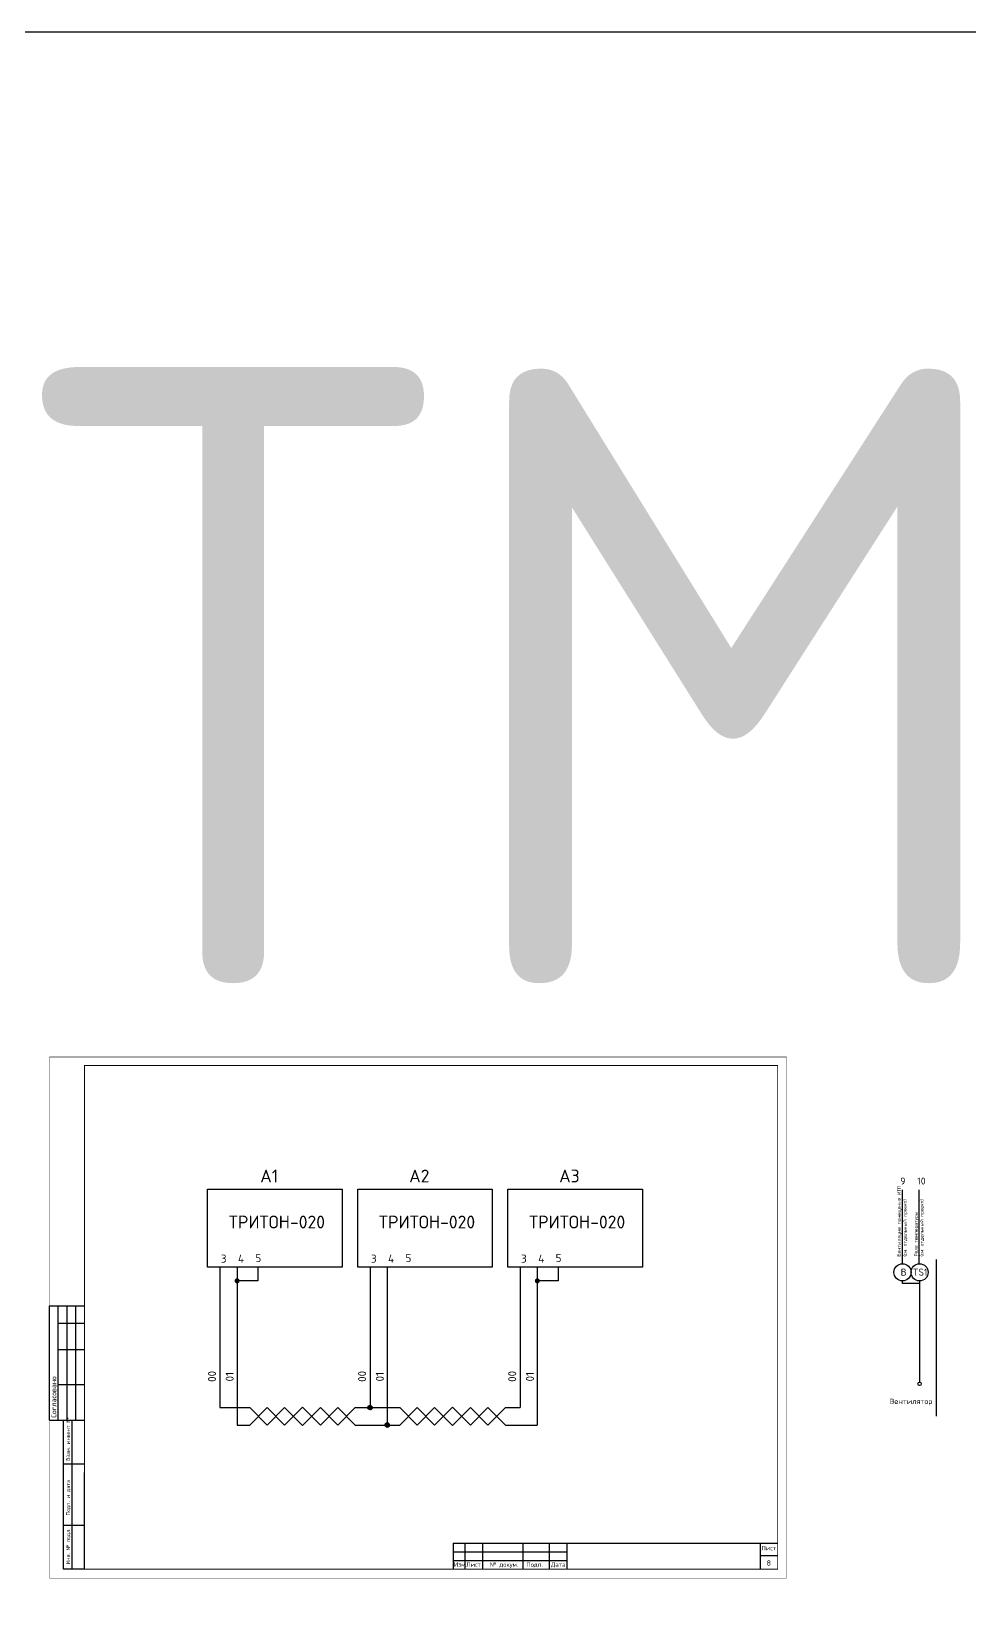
# Model space of a CAD drawing. Header units: millimetres. Extents: x 1606 to 7674, y 609 to 4159.
# Drawn here: x 4533 to 5067, y 3254 to 4159 of the extents above; entities that cross this region are included whole.
import ezdxf

# ---------------------------------------------------------------- set-up
doc = ezdxf.new("R2010")
doc.units = ezdxf.units.MM
doc.linetypes.add('K5LT_BASIC', pattern=[0])
doc.layers.add('24VDC', color=7, linetype='Continuous')
doc.layers.add('Штамп', color=7, linetype='Continuous')
doc.styles.add('KTEXTSTYLE', font='isocpeur.ttf', dxfattribs={"width": 0.96, "height": 5})

# ---------------------------------------------------------------- blocks, each defined once
blk = doc.blocks.new('NODE')
at = {"linetype": 'Continuous'}
h = blk.add_hatch(dxfattribs=at)
h.set_pattern_fill('ANSI31', color=0, scale=0.3, angle=180, style=0)
h.set_pattern_definition([(225, (159.1, -255), (0.0265165043, -0.0265165043), [])])
h.paths.add_polyline_path([(-0.3, 0, 1), (0.3, 0, 1)])
at = {"color": 0, "linetype": 'Continuous'}
blk.add_circle((0, 0), 0.3, dxfattribs=at)

msp = doc.modelspace()

# ---------------------------------------------------------------- hatches: boundary and pattern name
at = {"layer": '24VDC'}
h = msp.add_hatch(color=256, dxfattribs=at)
edge = h.paths.add_edge_path()
edge.add_arc((4650.02789, 3447.21825), 1.44823, 0, 360)
h = msp.add_hatch(color=256, dxfattribs=at)
edge = h.paths.add_edge_path()
edge.add_arc((4650.02789, 3447.21825), 1.26627, 0, 360)
h = msp.add_hatch(color=256, dxfattribs=at)
edge = h.paths.add_edge_path()
edge.add_arc((4650.02789, 3447.21825), 0.52911, 0, 360)
h = msp.add_hatch(color=256, dxfattribs=at)
edge = h.paths.add_edge_path()
edge.add_arc((4821.12584, 3447.21825), 1.44823, 0, 360)
h = msp.add_hatch(color=256, dxfattribs=at)
edge = h.paths.add_edge_path()
edge.add_arc((4821.12584, 3447.21825), 1.26627, 0, 360)
h = msp.add_hatch(color=256, dxfattribs=at)
edge = h.paths.add_edge_path()
edge.add_arc((4821.12584, 3447.21825), 0.52911, 0, 360)

# ---------------------------------------------------------------- linework, layer by layer
at = {"color": 1}
for p, q in [((5029.21555, 3456.96397), (5029.21555, 3499.08782)), ((5038.81937, 3456.96397), (5038.81937, 3499.08782)), ((5048.48882, 3459.32783), (5048.48882, 3370.04754)), ((5029.21555, 3445.74216), (5029.21555, 3447.19942)), ((5038.98009, 3445.74216), (5029.21555, 3445.74216)), ((5038.98009, 3447.19942), (5038.98009, 3389.53012))]:
    msp.add_line(p, q, dxfattribs=at)
at = {"color": 7, "linetype": 'K5LT_BASIC', "lineweight": 25}
for p, q in [((4773.09611, 3297.75615), (4958.09611, 3297.75615)), ((4948.09611, 3297.75615), (4948.09611, 3282.75615)), ((4773.09611, 3292.75615), (4838.09611, 3292.75615)), ((4773.09611, 3287.75615), (4780.09611, 3287.75615)), ((4780.09611, 3287.75615), (4790.09611, 3287.75615)), ((4790.09611, 3287.75615), (4813.09611, 3287.75615)), ((4813.09611, 3287.75615), (4828.09611, 3287.75615)), ((4828.09611, 3287.75615), (4838.09611, 3287.75615)), ((4948.09611, 3290.75615), (4958.09611, 3290.75615))]:
    msp.add_line(p, q, dxfattribs=at)
at = {"color": 1}
for centre, radius in [((5029.21555, 3452.0817), 4.88227), ((5029.21555, 3452.0817), 4.88227), ((5038.98009, 3452.0817), 4.88227), ((5038.98009, 3452.0817), 4.88227), ((5038.98009, 3388.54383), 0.98629)]:
    msp.add_circle(centre, radius, dxfattribs=at)
at = {"layer": '24VDC'}
for p, q in [((4640.2372, 3454.96153), (4640.2372, 3374.96929)), ((4650.02789, 3454.96153), (4650.02789, 3365.05385)), ((4661.83189, 3454.96153), (4661.83189, 3447.21825)), ((4725.78618, 3454.96153), (4725.78618, 3374.96929)), ((4735.57687, 3454.96153), (4735.57687, 3365.05385)), ((4811.33515, 3454.96153), (4811.33515, 3374.96929)), ((4821.12584, 3454.96153), (4821.12584, 3365.05385)), ((4832.92984, 3454.96153), (4832.92984, 3447.21825)), ((4661.83189, 3447.21825), (4650.02789, 3447.21825)), ((4832.92984, 3447.21825), (4821.12584, 3447.21825)), ((4543.10054, 3367.90615), (4543.10054, 3432.90615)), ((4543.10054, 3432.90615), (4563.10054, 3432.90615)), ((4548.10054, 3367.90615), (4548.10054, 3432.90615)), ((4553.10054, 3367.90615), (4553.10054, 3432.90615)), ((4558.10054, 3367.90615), (4558.10054, 3432.90615)), ((4563.10054, 3422.90615), (4548.10054, 3422.90615)), ((4563.10054, 3407.90615), (4548.10054, 3407.90615)), ((4563.10054, 3387.90615), (4548.10054, 3387.90615)), ((4543.10054, 3367.90615), (4563.10054, 3367.90615)), ((4551.10054, 3367.90615), (4563.10054, 3367.90615)), ((4551.10054, 3282.90615), (4551.10054, 3367.90615)), ((4556.10054, 3282.90615), (4556.10054, 3367.90615)), ((4640.2372, 3374.96929), (4657.23172, 3374.96929)), ((4657.23172, 3374.96929), (4667.14716, 3365.05385)), ((4657.23172, 3365.05385), (4667.14716, 3374.96929)), ((4667.14716, 3365.05385), (4677.06259, 3374.96929)), ((4667.14716, 3374.96929), (4677.06259, 3365.05385)), ((4677.06259, 3365.05385), (4687.29984, 3375.2911)), ((4677.06259, 3374.96929), (4687.29984, 3364.73204)), ((4687.29984, 3375.2911), (4697.5371, 3365.05385)), ((4687.29984, 3364.73204), (4697.5371, 3374.96929)), ((4697.5371, 3374.96929), (4707.45253, 3365.05385)), ((4697.5371, 3365.05385), (4707.45253, 3374.96929)), ((4707.45253, 3365.05385), (4717.36797, 3374.96929)), ((4707.45253, 3374.96929), (4717.36797, 3365.05385)), ((4717.36797, 3374.96929), (4725.78618, 3374.96929)), ((4725.78618, 3374.96929), (4742.7807, 3374.96929)), ((4742.7807, 3374.96929), (4752.69613, 3365.05385)), ((4742.7807, 3365.05385), (4752.69613, 3374.96929)), ((4752.69613, 3365.05385), (4762.61157, 3374.96929)), ((4752.69613, 3374.96929), (4762.61157, 3365.05385)), ((4762.61157, 3365.05385), (4772.84882, 3375.2911)), ((4762.61157, 3374.96929), (4772.84882, 3364.73204)), ((4772.84882, 3375.2911), (4783.08607, 3365.05385)), ((4772.84882, 3364.73204), (4783.08607, 3374.96929)), ((4783.08607, 3374.96929), (4793.00151, 3365.05385)), ((4783.08607, 3365.05385), (4793.00151, 3374.96929)), ((4793.00151, 3365.05385), (4802.91694, 3374.96929)), ((4793.00151, 3374.96929), (4802.91694, 3365.05385)), ((4802.91694, 3374.96929), (4811.33515, 3374.96929)), ((4650.02789, 3365.05385), (4657.23172, 3365.05385)), ((4717.36797, 3365.05385), (4742.7807, 3365.05385)), ((4802.91694, 3365.05385), (4821.12584, 3365.05385)), ((4551.10054, 3342.90615), (4563.10054, 3342.90615)), ((4563.09611, 3282.90615), (4563.09611, 3337.90615)), ((4551.10054, 3307.90615), (4563.10054, 3307.90615)), ((4563.10054, 3282.90615), (4551.10054, 3282.90615))]:
    msp.add_line(p, q, dxfattribs=at)
at = {"layer": '24VDC', "color": 4, "ltscale": 2}
msp.add_lwpolyline([(3093.50136, 4159.07542), (7446.68843, 4159.07542), (7446.68843, 608.90193), (3093.50136, 608.90193)], close=True, dxfattribs=at)
at = {"layer": '24VDC', "linetype": 'Continuous'}
for points, const_width in [([(4543.09611, 3277.75615), (4963.09611, 3277.75615), (4963.09611, 3574.75615), (4543.09611, 3574.75615), (4543.09611, 3277.75615)], 0.3), ([(4563.09611, 3282.90615), (4563.09611, 3569.90615), (4958.09611, 3569.90615), (4958.09611, 3282.90615), (4563.09611, 3282.90615)], 0.5)]:
    msp.add_lwpolyline(points, dxfattribs=dict(at, const_width=const_width))
at = {"layer": '24VDC'}
for points in [[(4633.21831, 3499.43278), (4709.89336, 3499.43278), (4709.89336, 3454.96153), (4633.21831, 3454.96153)], [(4718.76729, 3499.43278), (4795.44233, 3499.43278), (4795.44233, 3454.96153), (4718.76729, 3454.96153)], [(4804.31626, 3499.43278), (4880.99131, 3499.43278), (4880.99131, 3454.96153), (4804.31626, 3454.96153)]]:
    msp.add_lwpolyline(points, close=True, dxfattribs=at)
for centre in [(4650.02789, 3447.21825), (4821.12584, 3447.21825)]:
    msp.add_circle(centre, 0.52911, dxfattribs=at)
at = {"layer": 'Штамп', "color": 7, "linetype": 'K5LT_BASIC'}
for p, q in [((4773.09611, 3297.75615), (4773.09611, 3282.75615)), ((4780.09611, 3282.75615), (4780.09611, 3297.75615)), ((4790.09611, 3282.75615), (4790.09611, 3297.75615)), ((4813.09611, 3282.75615), (4813.09611, 3297.75615)), ((4828.09611, 3282.75615), (4828.09611, 3297.75615)), ((4838.09611, 3282.75615), (4838.09611, 3297.75615))]:
    msp.add_line(p, q, dxfattribs=at)

# ---------------------------------------------------------------- block references
at = {"layer": '24VDC', "xscale": 4.199999999998909, "yscale": 4.199999999998909, "zscale": 4.199999999998909, "rotation": 180}
for p in [(4725.78618, 3374.96929), (4735.57687, 3365.05385)]:
    msp.add_blockref('NODE', p, dxfattribs=at)

# ---------------------------------------------------------------- texts
at = {"color": 1, "char_height": 4, "width": 160.2795117, "attachment_point": 1}
for s, insert in [('{\\fISOCPEUR|b0|i0|c0|p34;9}', (5027.97098, 3506.09606)), ('{\\fISOCPEUR|b0|i0|c0|p34;10}', (5037.65864, 3506.09606)), ('{\\fISOCPEUR|b0|i0|c204|p34;В}', (5028.20065, 3454.18707)), ('{\\fISOCPEUR|b0|i0|c0|p34;TS1}', (5035.15314, 3454.18707))]:
    msp.add_mtext(s, dxfattribs=dict(at, insert=insert))
at = {"color": 7, "linetype": 'K5LT_BASIC', "lineweight": 25}
for s, insert, char_height, width, attachment_point in [('{\\fISOCPEUR|b0|i0|c204|p34;Лист}', (4948.85195, 3296.15757), 2.5, 12.9146, 1), ('{\\fISOCPEUR|b0|i0|c204|p34;Изм.}', (4773.56948, 3286.77628), 2.5, 9.4325, 1), ('{\\fISOCPEUR|b0|i0|c204|p34;Лист}', (4780.56948, 3286.77628), 2.5, 9.4325, 1), ('{\\fISOCPEUR|b0|i0|c204|p34;№ докум.}', (4794.00773, 3286.77628), 2.5, 16.1195665, 1), ('{\\fISOCPEUR|b0|i0|c204|p34;Подп.}', (4814.89125, 3286.77628), 2.5, 9.4325, 1), ('{\\fISOCPEUR|b0|i0|c204|p34;Дата}', (4828.86196, 3286.77628), 2.5, 9.4325, 1), ('{\\fISOCPEUR|b0|i0|c204|p34;8}', (4953.03867, 3286.40619), 3, 12.9146, 5)]:
    msp.add_mtext(s, dxfattribs=dict(at, insert=insert, char_height=char_height, width=width, attachment_point=attachment_point))
at = {"layer": '24VDC', "color": 7, "lineweight": 0, "insert": (4224.10012, 3966.85806), "char_height": 350, "attachment_point": 1, "style": 'KTEXTSTYLE'}
msp.add_mtext('{\\W0.965;АТМ}', dxfattribs=at)
at = {"layer": '24VDC', "attachment_point": 2}
for s, insert, char_height in [('{\\fISOCPEUR|b0|i0|c204|p34;A1}', (4668.32597, 3510.616), 7.296), ('{\\fISOCPEUR|b0|i0|c204|p34;A2}', (4753.87495, 3510.616), 7.296), ('{\\fISOCPEUR|b0|i0|c204|p34;A3}', (4839.42392, 3510.616), 7.296), ('{\\fISOCPEUR|b0|i0|c204|p34;3}', (4642.38309, 3462.16543), 4.56), ('{\\fISOCPEUR|b0|i0|c204|p34;4}', (4652.26309, 3462.16543), 4.56), ('{\\fISOCPEUR|b0|i0|c204|p34;5}', (4662.14309, 3462.4818), 4.56), ('{\\fISOCPEUR|b0|i0|c204|p34;3}', (4727.93206, 3462.16543), 4.56), ('{\\fISOCPEUR|b0|i0|c204|p34;4}', (4737.81206, 3462.16543), 4.56), ('{\\fISOCPEUR|b0|i0|c204|p34;5}', (4747.69206, 3462.4818), 4.56), ('{\\fISOCPEUR|b0|i0|c204|p34;3}', (4813.48103, 3462.16543), 4.56), ('{\\fISOCPEUR|b0|i0|c204|p34;4}', (4823.36103, 3462.16543), 4.56), ('{\\fISOCPEUR|b0|i0|c204|p34;5}', (4833.24103, 3462.4818), 4.56)]:
    msp.add_mtext(s, dxfattribs=dict(at, insert=insert, char_height=char_height))
at = {"layer": '24VDC', "color": 7, "char_height": 2, "width": 46.5140046, "attachment_point": 4, "rotation": 90}
for s, insert in [('{\\fISOCPEUR|b0|i0|c204|p34;Вентиляция помещения ИТП\\P(см. отдельный проект)}', (5029.21555, 3461.03249)), ('{\\fISOCPEUR|b0|i0|c204|p34;Реле температуры\\P(см. отдельный проект)}', (5038.81288, 3461.03249))]:
    msp.add_mtext(s, dxfattribs=dict(at, insert=insert))
at = {"layer": '24VDC', "char_height": 7.296, "width": 73.7967654, "attachment_point": 2}
for insert in [(4672.70978, 3484.39461), (4758.25875, 3484.39461), (4843.80773, 3484.39461)]:
    msp.add_mtext('{\\fISOCPEUR|b0|i0|c204|p34;ТРИТОН-020}', dxfattribs=dict(at, insert=insert))
at = {"layer": '24VDC', "char_height": 4.56, "width": 14.976408, "attachment_point": 3, "rotation": 90}
for s, insert in [('{\\fISOCPEUR|b0|i0|c204|p34;00}', (4633.43948, 3395.88307)), ('{\\fISOCPEUR|b0|i0|c204|p34;00}', (4718.98845, 3395.88307)), ('{\\fISOCPEUR|b0|i0|c204|p34;00}', (4804.53742, 3395.88307)), ('{\\fISOCPEUR|b0|i0|c204|p34;01}', (4643.53077, 3395.30339)), ('{\\fISOCPEUR|b0|i0|c204|p34;01}', (4729.07975, 3395.30339)), ('{\\fISOCPEUR|b0|i0|c204|p34;01}', (4814.62872, 3395.30339))]:
    msp.add_mtext(s, dxfattribs=dict(at, insert=insert))
at = {"layer": '24VDC', "lineweight": 0, "rotation": 90}
for s, insert, char_height, width, attachment_point in [('{\\fISOCPEUR|b0|i0|c204|p34;Согласовано}', (4545.54713, 3380.99347), 2.88, 26.1746478, 5), ('{\\fISOCPEUR|b0|i0|c204|p34;Взам. инвент №}', (4552.6153, 3344.58338), 2.16, 62.9489075, 1), ('{\\fISOCPEUR|b0|i0|c204|p34;Подп. и дата}', (4552.6153, 3313.49694), 2.16, 62.9489075, 1), ('{\\fISOCPEUR|b0|i0|c204|p34;Инв. № подл.}', (4552.6153, 3285.60713), 2.16, 62.9489075, 1)]:
    msp.add_mtext(s, dxfattribs=dict(at, insert=insert, char_height=char_height, width=width, attachment_point=attachment_point))
at = {"layer": '24VDC', "color": 7, "insert": (5034.05427, 3380.02736), "char_height": 3, "width": 50.0566114, "attachment_point": 2}
msp.add_mtext('{\\fISOCPEUR|b0|i0|c204|p34;Вентилятор}', dxfattribs=at)

doc.saveas('drawing.dxf')
